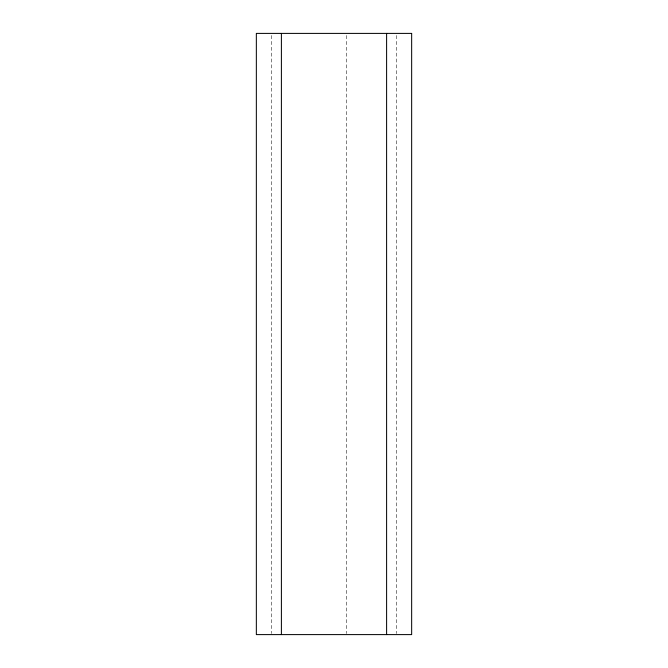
<?xml version="1.0" encoding="UTF-8"?>
<svg xmlns="http://www.w3.org/2000/svg" width="668" height="668" viewBox="0 0 668 668"><rect width="100%" height="100%" fill="white"/><g stroke="black" fill="none" stroke-linecap="round" stroke-linejoin="round"><path stroke-width="0.5" stroke-dasharray="3.34 2.5" d="M396.625 35.487L396.625 633.556M346.525 35.487L346.525 633.556M271.375 35.487L271.375 633.556"/><path stroke-width="1" d="M386.605 33.4L386.605 634.6M281.395 33.4L281.395 634.6M411.655 33.4L256.345 33.4L256.345 634.6L411.655 634.6L411.655 33.4"/></g></svg>
